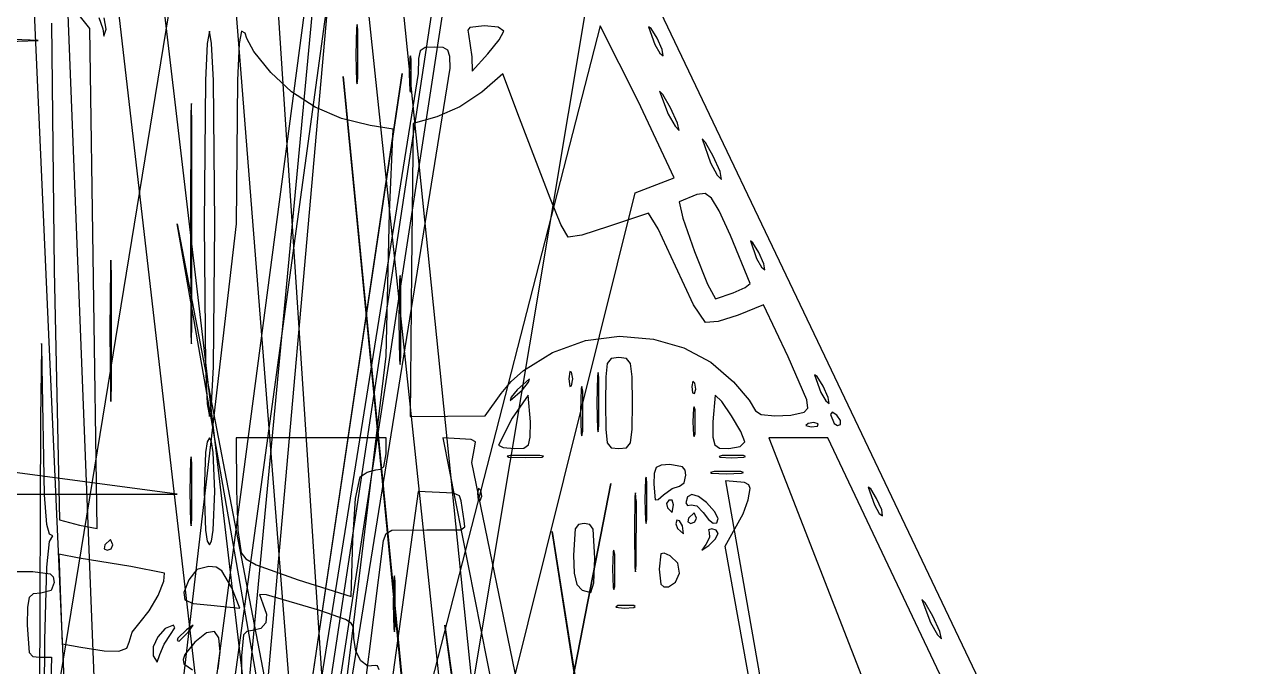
# Model space of a CAD drawing. Extents: x -109 to 333, y -74 to 385.
# Drawn here: x 155.3 to 241.9, y 275.2 to 320.3 of the extents above; entities that cross this region are included whole.
import ezdxf

# ---------------------------------------------------------------- set-up
doc = ezdxf.new("R2010")
doc.units = 0

msp = doc.modelspace()

# ---------------------------------------------------------------- linework, layer by layer
at = {"layer": 'Image'}
for p, q in [((157.788859, 383.822557), (199.32, 31.0614)), ((169.27296, 380.435815), (193.613, 9.47578)), ((195.34339, 3.45504), (166.0138, 374.41508)), ((196.698692, 20.20488), (156.65775, 367.21674)), ((170.771531, 353.53018), (118.462, 33.6863)), ((171.618, -13.2201), (157.41332, 345.90068)), ((189.007787, 344.311845), (211.791887, 296.522245)), ((133.325, 4.91508), (176.228, 330.389)), ((177.73287, 330.207709), (133.325, 4.91508)), ((176.120297, 327.378339), (146.013, 7.8379)), ((135.682, 1.77166), (185.634913, 327.00134)), ((155.845201, 325.12068), (170.834, -13.2201)), ((215.17923, -3.214262), (181.683803, 323.99097)), ((184.317895, 323.61467), (135.682, 1.77166)), ((179.237899, 323.614675), (213.84, -3.59056)), ((141.48718, 2.359688), (194.92574, 322.203572)), ((159.926011, 320.040517), (158.794651, 321.451627)), ((148.146, -0.064316), (176.603799, 321.114249)), ((157.2248, 320.416872), (157.424777, 303.032672)), ((160.566584, 320.814161), (160.843004, 320.016309)), ((161.068101, 319.995058), (160.925876, 320.774859)), ((178.704745, 320.307161), (178.659569, 320.084461)), ((178.76029, 319.957835), (178.704745, 320.307161)), ((195.790493, 320.228491), (118.129, 18.0797)), ((160.185023, 302.456017), (159.926011, 320.040517)), ((160.843004, 320.016309), (160.906244, 319.492028)), ((160.906244, 319.492028), (161.068101, 319.995058)), ((168.325835, 319.852585), (168.164147, 318.97064)), ((168.487524, 318.970635), (168.325835, 319.852585)), ((170.583656, 319.852582), (170.421968, 318.970637)), ((170.849407, 319.698731), (170.583656, 319.852582)), ((170.959943, 319.328834), (170.849407, 319.698731)), ((178.659569, 320.084461), (178.618897, 318.159075)), ((178.759557, 319.957825), (178.76029, 319.957835)), ((178.762379, 316.571165), (178.759557, 319.957825)), ((186.625252, 320.109208), (186.482499, 319.926865)), ((186.482499, 319.926865), (186.535309, 319.633485)), ((186.535309, 319.633485), (186.774746, 318.034225)), ((187.664199, 320.228705), (186.625252, 320.109208)), ((188.622794, 320.119913), (187.664199, 320.228705)), ((189.021489, 319.858348), (188.622794, 320.119913)), ((188.693086, 319.235787), (189.021453, 319.858345)), ((189.021453, 319.858345), (189.021489, 319.858348)), ((198.449703, 314.920241), (195.790493, 320.228491)), ((199.377256, 320.025403), (199.196581, 320.152336)), ((199.196581, 320.152336), (199.632825, 318.908187)), ((199.790489, 319.348771), (199.377256, 320.025403)), ((156.284, 319.193961), (150.978159, 319.39328)), ((151.034702, 319.024387), (156.284, 319.193961)), ((168.164147, 318.97064), (168.04623, 316.37184)), ((168.60544, 316.371825), (168.487524, 318.970635)), ((170.421968, 318.970637), (170.304051, 316.371837)), ((171.454114, 318.409311), (170.959943, 319.328834)), ((183.488381, 318.688243), (183.151992, 318.474288)), ((184.129769, 318.723521), (183.488381, 318.688243)), ((184.753965, 318.688243), (184.129769, 318.723521)), ((185.092264, 318.507084), (184.753965, 318.688243)), ((187.903603, 318.259085), (188.693086, 319.235787)), ((199.632825, 318.908187), (199.98032, 318.30806)), ((199.790486, 319.348766), (199.790489, 319.348771)), ((200.153307, 318.548473), (199.790486, 319.348766)), ((200.212831, 318.124216), (200.153307, 318.548473)), ((172.642213, 316.934014), (171.454114, 318.409311)), ((178.618897, 318.159075), (178.66147, 316.295628)), ((182.407105, 317.99974), (182.361053, 316.842045)), ((182.456946, 318.115348), (182.407105, 317.99974)), ((182.517799, 317.876855), (182.456946, 318.115348)), ((182.517799, 315.807235), (182.517799, 317.876865)), ((182.517799, 317.876865), (182.517799, 317.876855)), ((183.022268, 317.919472), (183.000879, 316.861611)), ((183.151992, 318.474288), (183.022268, 317.919472)), ((185.231539, 318.06705), (185.092264, 318.507084)), ((185.258659, 317.255151), (185.231539, 318.06705)), ((186.774746, 318.034225), (186.785753, 317.030185)), ((186.785753, 317.030185), (187.903603, 318.259085)), ((199.98032, 318.30806), (200.212831, 318.124216)), ((183.000879, 316.861611), (132.214, -0.729183)), ((134.47178, 1.526257), (185.258659, 317.255151)), ((181.87199, 316.865885), (134.842, 0.96133)), ((134.842, -0.943995), (181.87199, 316.865885)), ((174.093423, 315.579631), (172.642213, 316.934014)), ((182.361053, 316.842045), (182.407105, 315.68435)), ((188.955632, 316.843864), (187.467952, 315.570474)), ((190.131142, 313.738574), (188.955632, 316.843864)), ((168.04623, 316.37184), (167.949548, 306.305885)), ((168.702122, 306.305885), (168.60544, 316.371825)), ((170.304051, 316.371837), (170.207369, 306.305882)), ((177.732759, 316.653894), (208.3, 3.75711)), ((208.299552, 2.440073), (177.732759, 316.653894)), ((178.66147, 316.295628), (178.707146, 316.139973)), ((178.707146, 316.139973), (178.762379, 316.571165)), ((175.755157, 314.501417), (174.093423, 315.579631)), ((182.407105, 315.68435), (182.456946, 315.568742)), ((182.456946, 315.568742), (182.517799, 315.807235)), ((187.467952, 315.570474), (185.927874, 314.534111)), ((200.186319, 315.39735), (199.950392, 315.63199)), ((199.950392, 315.63199), (200.576888, 314.022883)), ((200.7302, 314.45483), (200.186319, 315.39735)), ((167.040051, 314.652057), (167.023518, 313.98879)), ((167.059002, 314.756007), (167.040051, 314.652057)), ((167.102322, 313.173285), (167.059002, 314.756007)), ((177.603909, 313.711879), (175.755157, 314.501417)), ((185.927874, 314.534111), (184.314182, 313.830594)), ((200.992213, 309.525341), (198.449703, 314.920241)), ((201.225743, 313.3897), (200.7302, 314.45483)), ((200.7302, 314.45483), (200.7302, 314.45483)), ((167.023518, 313.98879), (166.990731, 306.305885)), ((179.616173, 313.223524), (177.603909, 313.711879)), ((182.648082, 313.364112), (182.542531, 303.061412)), ((184.314182, 313.830594), (182.648082, 313.364112)), ((192.265982, 308.095744), (190.131142, 313.738574)), ((200.576888, 314.022883), (201.055107, 313.163904)), ((201.345472, 312.86029), (201.225743, 313.3897)), ((167.102322, 299.438485), (167.102322, 313.173285)), ((167.102322, 313.173285), (167.102322, 313.173285)), ((181.233053, 312.964975), (179.616173, 313.223524)), ((180.989608, 307.095455), (181.233053, 312.964975)), ((201.055107, 313.163904), (201.345472, 312.86029)), ((203.197019, 312.019951), (202.961092, 312.27803)), ((202.961092, 312.27803), (203.553906, 310.597402)), ((203.7409, 311.06768), (203.197019, 312.019951)), ((204.223104, 309.989219), (203.740899, 311.06768)), ((203.740899, 311.06768), (203.7409, 311.06768)), ((203.553906, 310.597402), (204.017452, 309.725638)), ((204.310762, 309.42775), (204.223104, 309.989219)), ((198.241453, 308.470171), (200.992213, 309.525341)), ((204.017452, 309.725638), (204.310762, 309.42775)), ((123.03142, 6.32138), (198.241453, 308.470171)), ((202.592723, 308.371793), (201.336553, 307.850343)), ((203.159681, 308.428369), (202.592723, 308.371793)), ((203.620258, 308.113962), (203.159681, 308.428369)), ((193.037155, 306.24574), (192.265982, 308.095744)), ((201.336553, 307.850343), (201.595103, 306.692365)), ((204.15579, 307.206055), (203.620258, 308.113962)), ((180.744922, 296.992555), (180.989608, 307.095455)), ((199.185412, 307.058476), (196.379142, 306.111339)), ((199.859606, 305.959153), (199.185412, 307.058476)), ((201.595103, 306.692365), (202.409151, 304.360797)), ((204.947613, 305.482133), (204.15579, 307.206055)), ((170.207369, 306.305882), (133.236, -11.3987)), ((166.068062, 306.305885), (219.887, 26.1436)), ((219.887, -0.949742), (166.068062, 306.305885)), ((166.990731, 306.305885), (167.023518, 298.62297)), ((167.949548, 306.305885), (168.04623, 296.239945)), ((168.605439, 296.23993), (168.702122, 306.305885)), ((168.702122, 306.305885), (168.702122, 306.305885)), ((193.544082, 305.361204), (193.037155, 306.24574)), ((196.379142, 306.111339), (194.508372, 305.500293)), ((201.073362, 303.316106), (199.859606, 305.959153)), ((194.508372, 305.500293), (193.544082, 305.361204)), ((206.334533, 302.109023), (204.947613, 305.482133)), ((206.527554, 304.973353), (206.346893, 305.100286)), ((206.346893, 305.100286), (206.783123, 303.856137)), ((206.940773, 304.296721), (206.527554, 304.973353)), ((202.409151, 304.360797), (203.324099, 302.070765)), ((206.783123, 303.856137), (207.130607, 303.25601)), ((206.940768, 304.296716), (206.940773, 304.296721)), ((207.303599, 303.496422), (206.940768, 304.296716)), ((157.424777, 303.032672), (157.801075, 285.494872)), ((161.371633, 303.305468), (161.3361, 298.779922)), ((161.410095, 303.75739), (161.371633, 303.305468)), ((161.45706, 302.825102), (161.410095, 303.75739)), ((182.542531, 303.061412), (182.43698, 292.758712)), ((202.354766, 300.614409), (201.073362, 303.316106)), ((207.130607, 303.25601), (207.363113, 303.072166)), ((207.363113, 303.072166), (207.303599, 303.496422)), ((160.444035, 284.871517), (160.185023, 302.456017)), ((161.45706, 294.734742), (161.45706, 302.825102)), ((161.45706, 302.825102), (161.45706, 302.825102)), ((181.682133, 302.373817), (181.643465, 299.532192)), ((181.723987, 302.657583), (181.682133, 302.373817)), ((181.775093, 302.072192), (181.723987, 302.657583)), ((205.984268, 301.81435), (206.334533, 302.109023)), ((181.775093, 296.992192), (181.775093, 302.072192)), ((181.775093, 302.072192), (181.775093, 302.072192)), ((203.324099, 302.070765), (203.885353, 301.037393)), ((203.885353, 301.037393), (205.146433, 301.450504)), ((205.146433, 301.450506), (205.984268, 301.81435)), ((205.146433, 301.450504), (205.146433, 301.450506)), ((203.191632, 299.374076), (202.354766, 300.614409)), ((207.272502, 300.595905), (205.492222, 299.885163)), ((209.004842, 296.959785), (207.272502, 300.595905)), ((181.643465, 299.532192), (181.682133, 296.690567)), ((205.492222, 299.885163), (204.082045, 299.44185)), ((161.3361, 298.779922), (161.371633, 294.254376)), ((167.059002, 297.855752), (167.102322, 299.438485)), ((204.082045, 299.44185), (203.191632, 299.374076)), ((156.531435, 297.892634), (156.518813, 297.601026)), ((156.543667, 297.77276), (156.531435, 297.892634)), ((167.023518, 298.62297), (167.040051, 297.959701)), ((167.040051, 297.959701), (167.059002, 297.855752)), ((192.442107, 297.261359), (194.767247, 298.100994)), ((194.767247, 298.100994), (197.156802, 298.403665)), ((197.156802, 298.403665), (199.53391, 298.198121)), ((199.53391, 298.198121), (201.679091, 297.588545)), ((143.772, -7.16537), (180.744922, 296.992555)), ((156.518813, 297.601026), (156.466411, 292.615591)), ((156.566565, 296.239402), (156.543667, 297.77276)), ((181.723987, 296.406801), (181.775093, 296.992192)), ((190.39362, 295.98733), (192.442107, 297.261359)), ((201.679091, 297.588545), (203.565872, 296.585527)), ((210.318862, 293.929064), (209.004842, 296.959785)), ((156.745071, 287.250653), (156.566565, 296.239402)), ((168.04623, 296.239945), (168.164146, 293.641136)), ((168.487523, 293.64113), (168.605439, 296.23993)), ((181.682133, 296.690567), (181.723987, 296.406801)), ((196.293718, 296.484492), (196.188233, 295.533167)), ((196.573517, 296.84315), (196.293718, 296.484492)), ((197.112709, 296.898418), (196.573517, 296.84315)), ((197.651926, 296.84315), (197.112709, 296.898418)), ((197.931721, 296.484492), (197.651926, 296.84315)), ((198.037193, 295.533168), (197.931721, 296.484492)), ((203.565872, 296.585527), (205.167782, 295.199655)), ((211.791887, 296.522245), (229.055587, 260.315845)), ((188.834022, 294.381475), (189.539445, 295.21947)), ((189.539445, 295.21947), (190.39362, 295.98733)), ((190.832037, 295.393089), (189.962793, 294.640499)), ((190.764829, 295.172015), (190.832037, 295.393089)), ((193.652748, 295.919169), (193.596999, 295.392941)), ((193.596999, 295.392941), (193.652748, 294.866715)), ((193.786793, 295.863312), (193.652748, 295.919169)), ((193.865089, 295.392942), (193.786793, 295.863312)), ((193.786793, 295.863312), (193.786793, 295.863312)), ((193.786793, 294.922573), (193.865089, 295.392942)), ((195.593629, 295.625285), (195.552957, 293.699898)), ((195.638805, 295.847984), (195.593629, 295.625285)), ((195.69435, 295.498658), (195.638805, 295.847984)), ((195.693617, 295.498648), (195.69435, 295.498658)), ((195.696439, 292.111988), (195.693617, 295.498648)), ((196.188233, 295.533167), (196.171978, 293.699898)), ((198.05344, 293.699898), (198.037193, 295.533168)), ((202.297459, 295.250485), (202.222063, 294.859855)), ((202.449393, 295.087202), (202.297459, 295.250485)), ((205.167782, 295.199655), (206.255602, 293.906488)), ((211.042861, 295.566083), (210.8622, 295.693018)), ((210.8622, 295.693018), (211.29843, 294.448867)), ((211.45608, 294.889453), (211.042861, 295.566083)), ((161.410095, 293.802454), (161.45706, 294.734742)), ((187.70513, 292.805194), (188.834022, 294.381475)), ((189.469836, 293.887906), (190.33908, 294.640499)), ((189.962793, 294.640499), (189.537043, 294.108979)), ((190.33908, 294.640499), (190.764829, 295.172015)), ((190.33908, 294.640499), (190.33908, 294.640499)), ((193.652748, 294.866715), (193.786793, 294.922573)), ((194.460371, 294.714135), (194.417018, 293.135455)), ((194.507303, 294.871782), (194.460371, 294.714135)), ((194.56462, 294.546565), (194.507303, 294.871782)), ((194.56462, 291.724345), (194.56462, 294.546565)), ((194.56462, 294.546565), (194.56462, 294.546565)), ((202.222063, 294.859855), (202.26785, 294.417267)), ((202.26785, 294.417267), (202.419703, 294.365967)), ((202.419703, 294.365967), (202.522199, 294.671612)), ((202.522199, 294.671612), (202.449393, 295.087202)), ((202.449393, 295.087202), (202.449393, 295.087202)), ((211.29843, 294.448867), (211.645914, 293.848741)), ((211.456075, 294.889448), (211.45608, 294.889453)), ((211.818906, 294.089152), (211.456075, 294.889448)), ((161.371633, 294.254376), (161.410095, 293.802454)), ((168.164146, 293.641136), (168.325835, 292.759185)), ((168.325835, 292.759185), (168.487523, 293.64113)), ((189.537043, 294.108979), (189.469836, 293.887906)), ((190.731533, 294.264345), (189.610508, 292.639355)), ((190.90383, 292.382865), (190.731533, 294.264345)), ((195.552957, 293.699898), (195.59553, 291.836451)), ((196.171978, 293.699898), (196.188225, 291.866629)), ((198.037185, 291.866629), (198.05344, 293.699898)), ((198.05344, 293.699898), (198.05344, 293.699898)), ((203.87247, 294.264348), (203.697887, 292.382868)), ((204.329412, 293.820035), (203.87247, 294.264348)), ((205.030904, 292.80569), (204.329412, 293.820035)), ((206.255602, 293.906488), (206.708062, 293.143925)), ((210.383674, 293.330771), (210.318862, 293.929064)), ((211.645914, 293.848741), (211.87842, 293.664898)), ((211.87842, 293.664898), (211.818906, 294.089152)), ((156.466411, 292.615591), (156.373057, 267.390002)), ((182.43698, 292.758712), (185.07104, 292.781967)), ((185.07104, 292.781967), (187.70513, 292.805194)), ((189.610508, 292.639355), (188.646053, 290.750545)), ((194.417018, 293.135455), (194.460371, 291.556777)), ((202.342892, 293.330094), (202.294992, 292.382886)), ((202.394743, 293.424682), (202.342892, 293.330094)), ((202.45806, 293.229552), (202.394743, 293.424682)), ((202.45806, 293.22955), (202.45806, 293.229552)), ((202.45806, 291.53622), (202.45806, 293.22955)), ((205.673976, 291.699207), (205.030904, 292.80569)), ((206.708062, 293.143925), (207.109358, 292.895994)), ((207.109358, 292.895994), (208.063657, 292.795139)), ((208.063657, 292.795139), (209.196576, 292.84967)), ((209.196576, 292.84967), (210.133732, 293.067895)), ((210.133732, 293.067895), (210.383674, 293.330771)), ((212.097796, 293.058607), (211.976412, 292.897155)), ((211.976412, 292.897155), (212.230306, 292.266552)), ((212.421702, 292.84071), (212.097796, 293.058607)), ((212.679064, 292.469115), (212.421702, 292.84071)), ((212.421702, 292.84071), (212.421702, 292.84071)), ((190.882666, 291.312774), (190.903833, 292.382865)), ((190.903833, 292.382865), (190.90383, 292.382865)), ((194.507303, 291.399129), (194.56462, 291.724345)), ((195.59553, 291.836451), (195.641206, 291.680796)), ((195.641206, 291.680796), (195.696439, 292.111988)), ((196.188225, 291.866629), (196.293697, 290.915305)), ((197.9317, 290.915304), (198.037185, 291.866629)), ((202.294992, 292.382886), (202.342892, 291.43568)), ((203.697887, 292.382868), (203.719058, 291.312776)), ((210.400655, 292.263623), (210.237379, 292.111676)), ((210.237379, 292.111676), (210.628013, 292.036279)), ((210.816259, 292.336435), (210.400655, 292.263623)), ((210.628013, 292.036279), (211.070611, 292.082081)), ((211.121902, 292.233933), (210.816259, 292.336435)), ((211.070611, 292.082081), (211.121901, 292.233916)), ((211.121901, 292.233916), (211.121902, 292.233933)), ((212.230306, 292.266552), (212.457829, 292.133199)), ((212.457829, 292.133199), (212.672541, 292.201006)), ((212.672541, 292.201006), (212.679064, 292.469115)), ((166.06812, 287.302412), (136.246, 291.254)), ((168.171698, 290.982996), (168.052933, 290.218644)), ((168.325743, 291.25346), (168.171698, 290.982996)), ((168.479788, 290.982998), (168.325743, 291.25346)), ((168.598553, 290.218647), (168.479788, 290.982998)), ((175.475, 291.254), (170.207, 291.254)), ((170.207, 291.254), (170.233529, 287.58511)), ((180.743, 291.254), (175.475, 291.254)), ((180.742945, 290.124599), (180.743, 291.254)), ((186.728185, 291.145993), (184.73435, 291.253947)), ((184.73435, 291.253947), (241.699, 4.14719)), ((187.018284, 290.965092), (186.728185, 291.145993)), ((186.99213, 290.658724), (187.018284, 290.965092)), ((190.753313, 290.75225), (190.882666, 291.312774)), ((194.460371, 291.556777), (194.507303, 291.399129)), ((196.293697, 290.915305), (196.573492, 290.556647)), ((197.651901, 290.556647), (197.9317, 290.915304)), ((202.342892, 291.43568), (202.394743, 291.341091)), ((202.394743, 291.341091), (202.45806, 291.53622)), ((203.719058, 291.312776), (203.848417, 290.752252)), ((205.638999, 290.63522), (205.955667, 290.978481)), ((205.95566, 290.978478), (205.673976, 291.699207)), ((205.955667, 290.978481), (205.95566, 290.978478)), ((209.717536, 291.248835), (207.647886, 291.25081)), ((207.647886, 291.25081), (302.569, 47.0199)), ((211.787156, 291.246859), (209.717536, 291.248835)), ((218.168986, 277.797759), (211.787156, 291.246859)), ((168.052933, 290.218644), (167.949456, 287.4905)), ((168.70203, 287.4905), (168.598553, 290.218647)), ((180.589998, 289.240097), (180.742945, 290.124599)), ((186.7637, 289.529834), (186.99213, 290.658724)), ((188.646053, 290.750545), (188.977664, 290.574576)), ((188.977664, 290.574576), (189.774943, 290.501385)), ((189.49193, 290.018303), (189.253433, 289.957437)), ((191.56155, 290.018303), (189.49193, 290.018303)), ((189.774943, 290.501385), (190.416998, 290.536663)), ((190.416998, 290.536663), (190.753313, 290.75225)), ((191.800045, 289.957437), (191.56155, 290.018303)), ((191.56155, 290.018303), (191.56155, 290.018303)), ((196.573492, 290.556647), (197.112709, 290.501378)), ((197.112709, 290.501378), (197.651901, 290.556647)), ((203.848417, 290.752252), (204.184734, 290.536666)), ((204.36005, 290.014916), (204.148378, 289.950775)), ((204.184734, 290.536666), (204.826777, 290.501388)), ((205.86525, 290.007324), (204.36005, 290.014916)), ((204.826777, 290.501388), (205.638999, 290.63522)), ((205.865253, 290.007321), (205.86525, 290.007324)), ((206.000459, 289.94143), (205.865253, 290.007321)), ((167.000377, 289.700646), (166.959786, 287.4905)), ((167.04432, 289.921351), (167.000377, 289.700646)), ((167.09799, 289.46605), (167.04432, 289.921351)), ((167.09799, 285.51495), (167.09799, 289.46606)), ((167.09799, 289.46606), (167.09799, 289.46605)), ((180.372173, 289.052077), (180.589998, 289.240097)), ((246.21378, 2.423078), (186.7637, 289.529834)), ((189.253433, 289.957437), (189.369039, 289.907592)), ((189.369039, 289.907592), (190.52675, 289.861543)), ((190.52675, 289.861543), (191.68444, 289.907592)), ((191.68444, 289.907592), (191.800045, 289.957437)), ((199.72905, 289.16329), (199.58672, 288.750384)), ((200.067961, 289.3367), (199.72905, 289.16329)), ((200.686656, 289.371978), (200.067961, 289.3367)), ((201.58036, 289.215189), (200.686656, 289.371978)), ((201.762629, 288.983923), (201.58036, 289.215189)), ((204.148378, 289.950775), (204.201152, 289.897108)), ((204.201152, 289.897108), (205.014184, 289.843672)), ((205.014184, 289.843672), (205.885066, 289.888612)), ((205.885066, 289.888612), (206.000459, 289.94143)), ((178.601034, 286.994705), (178.92142, 288.50352)), ((178.921, 288.503), (179.41733, 288.850976)), ((178.92142, 288.50352), (178.921, 288.503)), ((179.41733, 288.850976), (180.03643, 288.995709)), ((180.03643, 288.995709), (180.372173, 289.052077)), ((198.974832, 288.369391), (198.929172, 286.926057)), ((199.022576, 288.483948), (198.974832, 288.369391)), ((199.08033, 288.140627), (199.022576, 288.483948)), ((199.58672, 288.750384), (199.557766, 287.996618)), ((201.686073, 288.087866), (201.815546, 288.619385)), ((201.815546, 288.619385), (201.762629, 288.983923)), ((203.79621, 288.889865), (203.540869, 288.828399)), ((203.540869, 288.828399), (203.61441, 288.77729)), ((203.61441, 288.77729), (204.637711, 288.727466)), ((205.6777, 288.884757), (203.79621, 288.889865)), ((204.637711, 288.727466), (205.71931, 288.771651)), ((205.677701, 288.884729), (205.6777, 288.884757)), ((205.855969, 288.822119), (205.677701, 288.884729)), ((205.71931, 288.771651), (205.855969, 288.822119)), ((140.880999, 2.641827), (196.54739, 288.054941)), ((196.54739, 288.054941), (140.881, 3.95889)), ((183.001074, 287.490399), (144.853, 12.0257)), ((166.959786, 287.4905), (167.000377, 285.280349)), ((167.949456, 287.4905), (168.052933, 284.762353)), ((168.598553, 284.762353), (168.70203, 287.4905)), ((168.70203, 287.4905), (168.70203, 287.4905)), ((170.233529, 287.58511), (170.338364, 284.773349)), ((185.487457, 287.375586), (183.001074, 287.490399)), ((187.245101, 287.724335), (187.169692, 287.333705)), ((187.39705, 287.561052), (187.245101, 287.724335)), ((187.469849, 287.145461), (187.397022, 287.561052)), ((187.397022, 287.561052), (187.39705, 287.561052)), ((199.077282, 285.506557), (199.080386, 288.140627)), ((199.080386, 288.140627), (199.08033, 288.140627)), ((199.557766, 287.996618), (199.656314, 286.907403)), ((200.245908, 287.244025), (200.861385, 287.683854)), ((200.861385, 287.683854), (201.374798, 287.86679)), ((201.374798, 287.86679), (201.3748, 287.866792)), ((201.3748, 287.866792), (201.686073, 288.087866)), ((205.936942, 288.119756), (204.60509, 288.243247)), ((204.60509, 288.243247), (254.066, 5.63387)), ((206.237734, 287.95246), (205.936942, 288.119756)), ((206.201683, 286.906951), (206.33187, 287.7033)), ((206.33187, 287.7033), (206.237734, 287.95246)), ((214.805342, 287.66349), (214.62467, 287.790422)), ((214.62467, 287.790422), (215.060914, 286.546273)), ((215.21855, 286.986857), (214.805342, 287.66349)), ((136.245901, 287.302892), (166.06812, 287.302412)), ((156.893378, 285.151581), (156.745071, 287.250653)), ((178.404982, 284.05903), (178.601034, 286.994705)), ((185.911126, 287.176027), (185.487457, 287.375586)), ((186.016584, 286.831882), (185.911126, 287.176027)), ((186.22492, 285.420772), (186.016584, 286.831882)), ((187.169692, 287.333705), (187.21549, 286.891118)), ((187.21549, 286.891118), (187.367332, 286.839817)), ((187.367332, 286.839817), (187.469849, 287.145461)), ((198.236549, 287.162224), (198.196245, 284.668307)), ((198.279441, 287.379858), (198.236549, 287.162224)), ((198.33157, 286.817257), (198.279441, 287.379858)), ((198.330216, 282.301707), (198.333038, 286.817257)), ((198.333038, 286.817257), (198.33157, 286.817257)), ((198.929172, 286.926057), (198.972059, 285.422522)), ((199.656314, 286.907403), (199.862173, 286.927625)), ((199.862173, 286.927625), (200.245908, 287.244025)), ((200.617821, 286.883496), (200.45561, 286.641046)), ((200.45561, 286.641046), (200.514612, 286.335607)), ((200.84363, 286.862107), (200.617821, 286.883496)), ((200.84018, 286.011841), (200.93755, 286.533202)), ((200.93755, 286.533202), (200.84363, 286.862107)), ((200.93755, 286.533202), (200.93755, 286.533202)), ((201.930348, 287.115516), (201.815578, 286.693484)), ((201.815578, 286.693484), (201.922501, 286.493806)), ((201.922501, 286.493806), (202.17956, 286.542145)), ((202.242313, 287.259358), (201.930348, 287.115516)), ((202.17956, 286.542145), (202.577366, 286.475656)), ((202.702959, 287.124446), (202.242313, 287.259358)), ((203.263768, 286.710219), (202.702959, 287.124446)), ((203.835532, 286.071306), (203.263768, 286.710219)), ((205.837576, 285.902242), (206.201683, 286.906951)), ((215.060914, 286.546273), (215.408409, 285.946147)), ((215.218547, 286.986852), (215.21855, 286.986857)), ((215.581392, 286.18656), (215.218547, 286.986852)), ((200.514612, 286.335607), (200.84018, 286.011841)), ((202.402232, 285.985313), (202.003706, 285.609015)), ((202.56815, 285.609015), (202.402232, 285.985313)), ((202.577366, 286.475656), (203.02267, 285.999906)), ((203.02267, 285.999906), (203.399413, 285.51003)), ((204.07335, 285.594339), (203.835532, 286.071306)), ((204.56632, 283.63362), (205.837576, 285.902242)), ((215.408409, 285.946147), (215.64092, 285.762302)), ((215.64092, 285.762302), (215.581392, 286.18656)), ((157.088568, 284.480102), (156.893378, 285.151581)), ((157.801075, 285.494872), (159.210715, 285.106379)), ((159.210715, 285.106379), (160.444035, 284.871517)), ((167.000377, 285.280349), (167.04432, 285.059644)), ((167.04432, 285.059644), (167.09799, 285.51495)), ((181.145774, 284.772647), (183.60023, 284.791476)), ((183.60023, 284.791476), (185.986961, 284.795662)), ((185.986961, 284.795662), (186.27173, 285.005953)), ((186.27173, 285.005953), (186.22492, 285.420772)), ((194.03919, 284.86037), (193.913326, 283.006327)), ((194.266584, 285.162681), (194.03919, 284.86037)), ((194.665899, 285.232747), (194.266584, 285.162681)), ((195.068433, 285.159252), (194.665899, 285.232747)), ((195.295479, 284.832934), (195.068433, 285.159252)), ((195.4185, 282.786827), (195.295479, 284.832934)), ((198.972059, 285.422522), (199.019076, 285.242804)), ((199.019076, 285.242804), (199.077282, 285.506557)), ((201.167474, 285.462138), (201.113661, 285.217585)), ((201.113661, 285.217585), (201.236167, 284.881463)), ((201.359572, 285.418226), (201.167474, 285.462138)), ((201.236167, 284.881463), (201.637451, 284.497345)), ((201.56964, 285.060807), (201.359572, 285.418226)), ((201.569641, 285.060807), (201.56964, 285.060807)), ((201.637451, 284.497345), (201.569641, 285.060807)), ((202.003706, 285.609015), (201.956526, 285.343257)), ((201.956526, 285.343257), (202.169653, 285.23272)), ((202.169653, 285.23272), (202.451092, 285.343257)), ((202.451092, 285.343257), (202.56815, 285.609015)), ((202.56815, 285.609015), (202.56815, 285.609015)), ((203.634995, 284.856494), (203.397689, 284.783762)), ((203.399413, 285.51003), (203.736965, 285.264919)), ((203.945059, 284.759491), (203.634995, 284.856494)), ((203.736965, 285.264919), (203.980039, 285.285912)), ((203.980039, 285.285912), (204.07335, 285.59435)), ((204.07335, 285.59435), (204.07335, 285.594339)), ((145.432261, 8.57419), (180.56996, 284.038883)), ((156.898338, 282.16578), (157.08885, 283.978038)), ((157.317338, 284.366767), (157.088568, 284.480102)), ((157.08885, 283.978038), (157.317338, 284.366767)), ((161.386632, 284.103897), (160.988126, 283.727602)), ((161.55257, 283.727602), (161.386632, 284.103897)), ((168.052933, 284.762353), (168.171698, 283.998002)), ((168.171698, 283.998002), (168.325743, 283.72754)), ((168.325743, 283.72754), (168.479788, 283.998002)), ((168.479788, 283.998002), (168.598553, 284.762353)), ((170.338364, 284.773349), (170.553117, 283.16521)), ((178.297427, 280.10725), (178.404982, 284.05903)), ((180.56996, 284.038883), (180.745487, 284.525544)), ((180.745487, 284.525544), (181.145774, 284.772647)), ((192.40838, 284.668435), (236.679, 4.59388)), ((236.678967, 1.39537), (192.40838, 284.668435)), ((198.196245, 284.668307), (198.235322, 282.110456)), ((203.48124, 284.25805), (203.22408, 283.762229)), ((203.397689, 284.783762), (203.443592, 284.608895)), ((203.415483, 283.679606), (203.880578, 284.141348)), ((203.443592, 284.608895), (203.48124, 284.25805)), ((203.880578, 284.141348), (204.07402, 284.526272)), ((204.07402, 284.526272), (203.945059, 284.759491)), ((204.07402, 284.526272), (204.07402, 284.526272)), ((159.184476, 282.793259), (157.757426, 283.06459)), ((157.757426, 283.06459), (157.867445, 279.91528)), ((160.988126, 283.727602), (160.940937, 283.461841)), ((160.940937, 283.461841), (161.154064, 283.351304)), ((161.154064, 283.351304), (161.435509, 283.461841)), ((161.435509, 283.461841), (161.55257, 283.727602)), ((161.55257, 283.727602), (161.55257, 283.727602)), ((170.553117, 283.16521), (170.889166, 282.754867)), ((196.711445, 283.267567), (196.664003, 282.03424)), ((196.760682, 283.361628), (196.711445, 283.267567)), ((196.8201, 283.06231), (196.760682, 283.361628)), ((196.816262, 280.80454), (196.820213, 283.06232)), ((196.820213, 283.06232), (196.8201, 283.06231)), ((200.053286, 283.105576), (199.934238, 282.019882)), ((200.286258, 283.153617), (200.053286, 283.105576)), ((200.709671, 282.962752), (200.286258, 283.153617)), ((203.22408, 283.762229), (202.946317, 283.350798)), ((202.946317, 283.350798), (203.415483, 283.679606)), ((255.754024, 1.02424), (204.56632, 283.63362)), ((162.814986, 282.206906), (159.184476, 282.793259)), ((165.171766, 281.738553), (162.814986, 282.206906)), ((168.2921, 282.218872), (167.445596, 281.993749)), ((168.800526, 282.151114), (168.2921, 282.218872)), ((170.889166, 282.754867), (171.623806, 282.323023)), ((171.623806, 282.323023), (174.571847, 281.26072)), ((193.913326, 283.006327), (193.962081, 281.734167)), ((195.335595, 281.068117), (195.418498, 282.786827)), ((195.418498, 282.786827), (195.4185, 282.786827)), ((198.277886, 281.823617), (198.330216, 282.301707)), ((201.252465, 282.442858), (200.709671, 282.962752)), ((201.36818, 281.730392), (201.252465, 282.442858)), ((154.411531, 281.84679), (155.913, 281.846)), ((155.913, 281.846), (157.132535, 281.704767)), ((156.767852, 277.024675), (156.898338, 282.16578)), ((157.132535, 281.704767), (157.355534, 281.475446)), ((157.355534, 281.475446), (157.41427, 281.093407)), ((165.137182, 281.179167), (165.171766, 281.738553)), ((167.445596, 281.993749), (166.88099, 281.264256)), ((169.197641, 281.915048), (168.800526, 282.151114)), ((169.8971, 280.713692), (169.197641, 281.915048)), ((181.29343, 281.377353), (181.251114, 279.588183)), ((181.339232, 281.556021), (181.29343, 281.377353)), ((181.39516, 281.187443), (181.339232, 281.556021)), ((193.962081, 281.734167), (194.145252, 280.950366)), ((196.664003, 282.03424), (196.70688, 280.741682)), ((198.235322, 282.110456), (198.277886, 281.823617)), ((199.934238, 282.019882), (200.065235, 280.957107)), ((201.092181, 281.116264), (201.36818, 281.730392)), ((201.36818, 281.730392), (201.36818, 281.730392)), ((157.202604, 280.510149), (156.473531, 280.340817)), ((157.41427, 281.093407), (157.202604, 280.510149)), ((164.720717, 280.176812), (165.137182, 281.179167)), ((166.88099, 281.264256), (166.538016, 280.377007)), ((170.46154, 279.281945), (169.897096, 280.713695)), ((169.897096, 280.713695), (169.8971, 280.713692)), ((174.571847, 281.26072), (178.297427, 280.10725)), ((181.39516, 277.988923), (181.39516, 281.187443)), ((181.39516, 281.187443), (181.39516, 281.187443)), ((194.145252, 280.950366), (194.518198, 280.535615)), ((194.518198, 280.535615), (195.136276, 280.370607)), ((195.136276, 280.370607), (195.335595, 281.068117)), ((196.70688, 280.741682), (196.755856, 280.58351)), ((196.755856, 280.58351), (196.816262, 280.80454)), ((200.065235, 280.957107), (200.266815, 280.784266)), ((200.266815, 280.784266), (200.592747, 280.787522)), ((200.592747, 280.787522), (201.092181, 281.116264)), ((155.666062, 280.020964), (155.55337, 279.345982)), ((155.947304, 280.291428), (155.666062, 280.020964)), ((156.473531, 280.340817), (155.947304, 280.291428)), ((157.867445, 279.91528), (157.977461, 276.76597)), ((164.103037, 279.095505), (164.720717, 280.176812)), ((166.538016, 280.377007), (166.605488, 279.871619)), ((166.605488, 279.871619), (167.19542, 279.618924)), ((167.19542, 279.618924), (168.41983, 279.489756)), ((172.338649, 280.212987), (171.84154, 280.237821)), ((171.84154, 280.237821), (172.085411, 279.594805)), ((176.089805, 279.123882), (172.338649, 280.212987)), ((218.625504, 279.648533), (218.389581, 279.883173)), ((218.389581, 279.883173), (219.016062, 278.274066)), ((219.16936, 278.706013), (218.625504, 279.648533)), ((155.55337, 279.345982), (155.532792, 278.083037)), ((163.464806, 278.299263), (164.103037, 279.095505)), ((168.41983, 279.489756), (170.46154, 279.281945)), ((172.085411, 279.594805), (172.34435, 278.856412)), ((172.34435, 278.856412), (172.292566, 278.25679)), ((177.892799, 278.487545), (176.089805, 279.123882)), ((181.251114, 279.588183), (181.29343, 277.799014)), ((197.02551, 279.473132), (196.886971, 279.346526)), ((196.886971, 279.346526), (197.488693, 279.285722)), ((198.1544, 279.459162), (197.02551, 279.473132)), ((197.488693, 279.285722), (198.149914, 279.330923)), ((198.149914, 279.330923), (198.245172, 279.38752)), ((198.245172, 279.38752), (198.154398, 279.45919)), ((198.154398, 279.45919), (198.1544, 279.459162)), ((155.532792, 278.083037), (155.66225, 276.169433)), ((162.911354, 277.59445), (163.464806, 278.299263)), ((165.808181, 278.083005), (165.22499, 277.844197)), ((165.60055, 277.424485), (165.902411, 277.889565)), ((165.902411, 277.889565), (165.808181, 278.083005)), ((167.196651, 278.083005), (166.726261, 277.754706)), ((166.86836, 277.612633), (167.196651, 278.083005)), ((172.292566, 278.25679), (171.952835, 277.854253)), ((178.284944, 278.229761), (177.892799, 278.487545)), ((178.455496, 277.953886), (178.284944, 278.229761)), ((178.485759, 277.172817), (178.455496, 277.953886)), ((181.339232, 277.620346), (181.39516, 277.988923)), ((184.8823, 278.083), (222.042, 7.4161)), ((222.042, -3.12018), (184.8823, 278.083)), ((219.016062, 278.274066), (219.49427, 277.415087)), ((219.664902, 277.640883), (219.169359, 278.706013)), ((219.169359, 278.706013), (219.16936, 278.706013)), ((156.6657, 255.316038), (156.767852, 277.024675)), ((162.68116, 276.895793), (162.911354, 277.59445)), ((164.70168, 277.267043), (164.376353, 276.56045)), ((165.22499, 277.844197), (164.70168, 277.267043)), ((165.138591, 276.73834), (165.600553, 277.42449)), ((165.600553, 277.42449), (165.60055, 277.424485)), ((166.116845, 277.170068), (166.071712, 277.01008)), ((166.071712, 277.01008), (166.209823, 276.954116)), ((166.726261, 277.754706), (166.116845, 277.170068)), ((166.209823, 276.954116), (166.86836, 277.612633)), ((166.86836, 277.612633), (166.86836, 277.612633)), ((168.135823, 277.535029), (167.31505, 276.888524)), ((168.681319, 277.644585), (168.135823, 277.535029)), ((168.984468, 277.20436), (168.681319, 277.644585)), ((169.0782, 276.201525), (168.984468, 277.20436)), ((170.718353, 277.393576), (170.587687, 275.919705)), ((170.949514, 277.645394), (170.718353, 277.393576)), ((171.347937, 277.707115), (170.949514, 277.645394)), ((171.952835, 277.854253), (171.347937, 277.707115)), ((178.622367, 276.263422), (178.485759, 277.172817)), ((181.29343, 277.799014), (181.339232, 277.620346)), ((224.714708, 264.02766), (218.168986, 277.797759)), ((219.49427, 277.415087), (219.784631, 277.111473)), ((219.784631, 277.111473), (219.664902, 277.640883)), ((155.66225, 276.169433), (155.917283, 275.883767)), ((157.977461, 276.76597), (159.294501, 276.533284)), ((159.294501, 276.533284), (160.926191, 276.290872)), ((160.926191, 276.290872), (161.967852, 276.263349)), ((161.967852, 276.263349), (162.519503, 276.461422)), ((162.519503, 276.461422), (162.681161, 276.895795)), ((162.681161, 276.895795), (162.68116, 276.895793)), ((164.376353, 276.56045), (164.387111, 275.933325)), ((164.847867, 276.01338), (165.138591, 276.73834)), ((167.31505, 276.888524), (166.59116, 276.015834)), ((168.945704, 275.007994), (169.078207, 276.201524)), ((169.078207, 276.201524), (169.0782, 276.201525)), ((178.974104, 275.565001), (178.622367, 276.263422)), ((155.917283, 275.883767), (156.382038, 275.825257)), ((156.382038, 275.825257), (157.231, 275.826)), ((157.231, 275.826), (157.094653, 270.23583)), ((164.387111, 275.933325), (164.660298, 275.478358)), ((164.660298, 275.478358), (164.847867, 276.01338)), ((166.59116, 276.015834), (166.477812, 275.666123)), ((166.477812, 275.666123), (166.53095, 275.372704)), ((166.53095, 275.372704), (167.138945, 274.950352)), ((170.587687, 275.919705), (170.59192, 274.132295)), ((179.453841, 275.190036), (178.974104, 275.565001)), ((179.974449, 275.251007), (179.453841, 275.190036)), ((180.142385, 275.232529), (179.974449, 275.251007)), ((180.265568, 274.950078), (180.142385, 275.232529))]:
    msp.add_line(p, q, dxfattribs=at)

doc.saveas('drawing.dxf')
